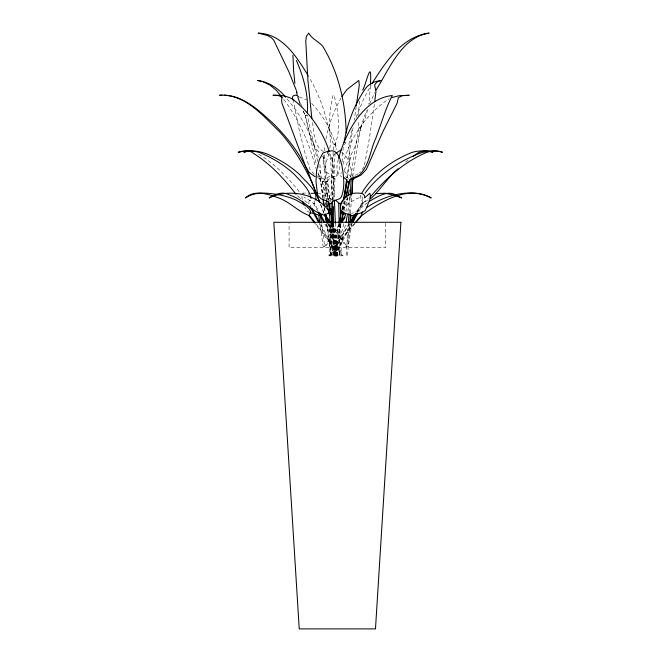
<?xml version="1.0" encoding="UTF-8"?>
<svg xmlns="http://www.w3.org/2000/svg" width="662" height="662" viewBox="0 0 662 662"><rect width="100%" height="100%" fill="white"/><g stroke="black" fill="none" stroke-linecap="round" stroke-linejoin="round"><path stroke-width="0.5" stroke-dasharray="3.31 2.48" d="M333.243 149.984L333.309 144.175L330.115 133.095L329.146 121.543L330.512 108.568L333.077 95.369L333.656 95.237L334.178 95.369L337.099 108.568L338.803 121.543L338.613 129.264L337.421 136.869L335.245 144.2L333.325 144.233L335.245 144.2L335.171 150.042M333.201 151.912L330.71 202.109M335.121 152.955L332.862 199.428M370.447 85.886L368.883 104.414M357.993 115.933L359.698 101.054M342.072 161.826L343.164 148.321M340.806 223.897L332.804 255.83L328.989 255.83L330.868 223.144M332.159 200.669L333.342 178.723A5.793 5.271 -65.5 0 0 330.429 174.636C322.535 171.855 323.039 162.124 323.826 155.355M330.479 255.83L332.365 223.053M333.722 199.502L335.03 178.326A4.874 4.435 -65.5 0 1 337.653 174.991L341.757 172.765M338.994 160.667C341.311 167.916 338.472 176.646 330.23 178.037C328.782 178.806 327.682 180.312 327.69 181.992L330.338 201.207M348.336 223.053L346.127 255.83L347.567 255.83L349.71 224.17M349.031 212.816L350.14 196.424M350.471 212.932L351.58 196.589M335.096 153.675A7.365 6.959 58.2 0 0 332.713 157.912L334.368 199.502M324.223 150.812L324.968 144.846M352.068 130.066C350.521 137.357 347.252 145.276 349.586 152.715A7.365 1.705 -79.8 0 1 349.735 157.912L346.855 177.797M374.361 104.455L369.305 138.912L364.307 166.088M347.864 197.094L345.92 211.534M349.9 196.399L347.831 211.815M356.164 106.516L354.269 120.261M353.169 127.84C349.999 141.925 350.695 157.647 344.041 170.531M335.518 255.83L340.078 224.41M342.287 209.209L343.173 203.126M340.574 224.327L335.998 255.83L331.472 223.375M342.792 209.084L343.975 200.958M347.368 177.582L350.355 157.399A6.19 1.432 -79.8 0 1 351.853 153.162C359.267 139.972 360.335 124.059 366.938 110.38M350.678 177.193L358.638 127.774L358.059 121.245M352.722 176.531L360.533 128.072L358.638 127.758L360.533 128.13L361.56 126.202L365.126 118.109L367.782 109.553M346.689 246.81L350.148 223.756M351.754 223.69L348.278 246.81L346.143 246.81L330.115 223.293M339.134 223.466L332.994 255.83L337.926 255.83L320.127 223.433M341.824 209.3L342.974 203.234M334.798 255.83L340.764 224.385M343.462 210.185L345.581 199.03M343.777 223.682L339.879 239.76L334.881 255.367L336.42 256.186L341.716 240.372L345.663 224.104M325.969 138.912C328.749 124.597 333.838 110.728 341.013 98.034M338.323 159.302C336.685 165.103 335.129 173.485 341.791 176.771M339.234 223.814L331.223 255.83L326.647 224.501M342.742 209.804L345.25 199.8M344.05 210.93L347.302 197.955M342.933 164.449C349.718 138.035 366.45 113.905 389.124 98.737M360.765 195.05L360.277 198.766L362.486 201.289L362.586 202.564L357.248 212.634M329.75 148.379C332.44 136.521 327.376 124.423 324.661 112.945C320.747 100.161 315.352 87.814 308.542 76.296M362.784 197.044L362.222 198.766L362.329 202.498L356.239 212.452M345.928 141.858L343.239 147.717M355.99 117.488L363.554 99.168L371.068 85.117M308.227 195.224L308.674 194.463M369.661 103.843L374.899 92.432M329.279 153.402C325.87 160.717 324.901 168.909 324.926 176.903C325.952 184.847 323.586 196.746 333.052 200.123M363.943 166.849L361.171 171.226M334.881 255.367L336.668 256.136M333.64 255.83L351.348 223.433M334.558 255.83L352.225 223.524M358.605 211.857L363.521 203.126L365.763 201.215L368.345 200.123M351.87 195.05L350.62 197.044L345.953 200.123M329.08 255.83L348.634 224.6M329.618 255.83L349.23 224.517M356.859 212.337L362.892 202.87L368.312 198.766M314.508 201.016L314.475 203.449L319.034 211.857M334.848 256.136L336.668 255.458L334.864 256.186L331.836 245.825L329.949 235.2L329.229 224.426M324.281 246.81L339.647 224.07M340.632 224.137L325.299 246.81L323.164 246.81L319.928 223.69M302.286 193.643L302.865 193.081L309.857 193.081M354.584 223.499L334.873 246.81L355.039 223.442M342.643 209.473C347.467 203.226 354.575 199.179 361.957 196.697M359.491 172.765L360.765 171.756M405.632 162.091L408.462 159.84M367.468 202.572L357.629 210.673L351.456 213.586M310.37 200.123C307.16 201.174 309.758 204.765 310.735 206.337M322.799 198.219L320.3 178.806M316.006 162.91L305.306 115.329L306.324 115.014M358.696 127.733L360.169 128.155M303.113 110.993L305.298 115.312L306.332 115.047M356.264 174.644L358.216 173.775M305.389 115.345L306.854 115.031M319.994 179.013L320.284 178.723A5.793 1.175 79.9 0 1 320.3 174.636L320.789 171.226L319.605 162.827M306.167 115.229L305.703 115.312M310.933 193.494L313.54 193.188M313.531 203.499L314.5 203.499L313.531 203.499L311.529 201.505L303.817 197.044M362.172 203.639L363.223 203.499L362.246 203.499M332.423 200.379L330.644 158.276L332.696 158.011M316.535 175.794L323.503 178.732L325.729 181.793L327.715 181.595M327.119 153.162A6.19 5.85 58.2 0 1 330.495 157.399L330.619 158.011L332.713 157.912M325.687 181.587L327.715 181.512M334.476 144.415L335.245 144.2L334.575 143.993M310.859 193.081L313.862 193.081M317.603 177.598L320.127 178.972L322.187 181.512L324.041 181.587L327.938 199.8M304.636 200.702L308.169 203.449L309.179 203.499M333.342 178.723L334.922 178.806M322.626 156.108A7.365 4.286 77.8 0 1 323.263 157.912L324.587 158.011L329.808 201.405M362.395 203.499L361.866 203.449L362.304 203.639M322.22 181.595L324.074 181.793M309.253 203.639L308.169 203.449M333.35 178.806L334.906 179.013M317.785 193.279C322.311 193.949 326.863 196.175 329.295 200.205M323.288 158.011L324.612 158.276M349.735 157.912L350.215 158.011M336.238 255.3L335.75 255.226A0.935 0.447 -0.2 0 0 334.898 255.441L330.073 223.499M302.865 193.081L303.535 193.668M309.733 212.585L306.506 210.673L304.925 207.38M299.216 96.942L306.531 99.879M345.597 176.771L349.139 178.732M341.691 152.194C349.594 157.771 351.265 169.116 352.556 178.086M349.718 158.011L350.173 158.276M258.668 154.188C275.02 164.01 288.508 177.937 300.151 192.915M299.778 197.955L296.551 195.05M323.453 151.623C313.143 145.64 314.45 132.309 312.365 122.172M300.382 198.41L300.821 198.766M314.235 174.321L309.915 169.439L305.265 154.114L299.356 130.704L293.506 101.385M311.736 103.504C323.9 116.338 332.779 132.317 336.925 149.529M287.101 98.961C301.756 116.189 312.803 136.604 318.496 158.524M316.055 223.913L333.756 246.81L333.003 246.81L315.708 224.443M283.791 99.54C299.216 119.896 309.576 143.704 315.815 168.371M331.083 223.226L347.153 246.81M317.925 173.775L318.745 174.991A4.874 0.993 79.9 0 1 319.845 178.326L319.961 178.806M344.157 171.226L346.706 173.775L349.238 174.991A4.874 4.286 -68.9 0 1 350.951 176.969M319.266 223.524L337.016 255.83M325.903 224.418L343.082 255.83L342.163 255.83L324.446 223.433M313.614 203.639L318.05 211.741M322.187 181.512L326.027 198.956M320.482 204.045L324.256 213.636M328.402 224.186L340.856 255.83M320.698 204.864L324.099 213.52M328.261 224.095L340.748 255.83M301.218 104.538L302.145 107.343M336.668 255.458L332.969 241.903L331.157 224.426M303.411 111.324C309.535 124.696 307.83 142.893 319.945 152.715A7.365 4.286 77.8 0 1 320.334 152.988M330.164 154.114C332.432 161.793 337.314 175.058 326.035 177.929C324.678 178.558 323.817 180.097 324.041 181.587M327.243 201.604L318.72 166.088M324.496 198.484L317.71 170.217M323.263 157.912L328.484 200.528M317.661 161.52L307.193 114.931M333.085 223.814L339.945 255.83M331.372 223.897L338.224 255.83L341.278 255.83L340.731 224.195M331.985 223.21L335.204 242.805L336.569 255.971A0.935 0.447 -0.2 0 1 335.717 256.194L335.229 256.111A0.935 0.447 -0.2 0 1 334.84 255.739M302.244 199.568L301.798 195.538M323.197 198.633L320.284 178.723M324.537 207.827L325.29 212.932M326.929 224.17L331.563 255.83M324.132 207.314L325.017 213.379M321.542 223.756L324.761 246.81M333.408 223.466L337.877 255.83M325.729 181.793L328.244 200.048M332.407 222.97L336.362 255.83M331.199 223.061L335.154 255.83M324.587 158.011L324.546 157.399A6.19 3.6 77.8 0 1 325.894 153.162M335.361 223.061L336.743 255.83M333.383 222.97L334.773 255.83M331.48 223.086L332.15 255.83M329.858 223.168L330.537 255.83M339.085 223.086L339.664 255.83M385.648 223.301L385.648 247.696L289.079 247.696L289.079 223.301M336.205 255.3A0.935 0.447 -0.2 0 1 336.627 255.681M355.031 175.397A5.793 5.089 -68.9 0 1 355.833 174.851"/><path stroke-width="0.99" d="M343.975 177.598L346.284 179.344L347.004 181.992L343.743 199.188M350.206 195.398L351.299 178.326A4.874 4.286 -68.9 0 0 351.224 177.863M311.107 198.41C309.286 188.67 300.714 181.405 294.251 174.313C285.214 165.889 274.656 159.178 263.368 154.188C255.631 150.224 246.521 150.274 238.237 152.243C243.07 151.002 249.135 149.587 253.323 153.245C270.27 163.812 284.056 178.632 296.071 194.421M307.358 112.54C308.566 94.542 303.453 76.858 296.427 60.482M331.48 223.086L331.074 203.639C332.374 199.237 338.944 200.834 341.278 197.044C345.225 187.545 343.71 176.208 342.014 166.203C340.607 159.468 336.85 146.476 327.574 152.243L328.749 150.961L323.031 152.972L319.456 159.277L316.618 170.175L315.989 181.653L317.595 195.05L321.02 198.766L327.574 201.43L329.362 203.449L329.833 222.151M331.389 213.95L331.629 209.862M332.663 217.93L333.309 206.668M348.336 223.053L348.965 213.834M349.784 223.144L350.405 213.95M351.712 194.545L352.863 178.723A5.793 5.089 -68.9 0 1 353.69 176.87M319.564 201.984L311.645 181.595M356.297 105.589L359.3 85.257L358.804 80.45L346.905 89.577L341.898 96.536M374.733 101.708L375.95 91.488L374.651 84.943L376.736 82.179L381.072 80.45C375.47 81.161 369.727 83.362 366.02 87.789C354.518 103.926 347.434 123.024 344.041 142.479M341.865 210.673L342.08 212.585M341.7 213.263L341.997 211.236M343.611 200.09L346.557 179.824M344.273 198.923L344.563 196.887M344.861 194.86L347.078 179.617M350.297 222.755L351.067 215.158L343.628 212.792L340.731 210.673C338.853 201.596 346.78 193.287 355.726 193.122C359.094 193.097 365.705 192.634 364.53 197.938L369.801 193.279L370.389 195.538L369.777 199.568L365.3 210.673L361.618 212.792L353.442 215.018L351.903 222.689M347.186 215.911L345.978 222.465M339.333 222.449L341.443 211.327M341.153 222.358L343.082 212.221M345.779 198.021L348.857 181.793C350.256 177.085 356.388 177.59 359.532 174.826C369.388 165.409 370.207 150.2 375.817 138.184C381.213 123.943 385.358 109.056 392.293 95.518C363.57 98.497 345.581 132.673 338.539 158.45M352.209 193.18L352.598 178.699M339.49 222.813L340.491 218.808M346.003 196.796L349.759 181.793L349.718 179.832M341.054 222.904L343.801 211.923M347.807 195.96L349.304 189.977M362.751 90.073C366.831 81.848 371.804 57.122 370.455 83.991M315.708 200.123C317.868 190.209 305.372 181.694 299.712 174.636C290.064 165.79 278.71 158.905 266.662 153.857C259.504 151.209 251.27 149.72 243.873 152.243L247.795 150.986L252.148 151.341M376.124 89.891C389.488 69.071 401.197 37.42 429.133 33.1C401.867 36.576 385.565 62.294 372.069 83.412M351.836 222.54L356.76 213.536M352.714 222.631L357.621 213.652M362.337 211.807L361.584 215.158L355.237 222.73M361.75 193.18C372.921 174.495 391.176 160.866 411.152 152.748C418.094 150.224 425.757 150.588 432.849 152.243C426.303 149.513 419.253 150.862 414.197 155.694M349.718 222.862L355.701 213.321M351.952 220.165L356.313 213.205M340.789 222.391L345.547 215.2L345.183 214.273L343.297 213.586M341.766 222.457L345.175 217.417M365.085 193.18C378.747 174.685 398.549 161.437 419.84 153.245C427.064 150.895 435.075 149.984 442.439 152.243C435.977 149.811 428.604 150.977 422.629 154.188C401.958 163.944 384.705 179.567 370.248 197.044M355.693 222.664L361.626 215.647C380.509 201.827 407.957 184.541 431.219 197.938C410.779 187.338 384.945 195.356 366.963 207.38M352.383 180.155L354.468 178.318L361.394 174.826L366.326 169.439L382.917 131.589L396.977 103.504L398.358 97.67L402.173 95.709L409.232 95.254L399.087 95.709L391.887 97.529M311.62 181.793C304.561 159.319 289.617 139.566 272.885 123.157C258.23 109.793 241.15 93.474 219.561 95.254L221.969 95.171M398.028 168.802C387.609 177.598 380.642 189.713 370.646 198.766M341.526 149.695L336.66 152.715A7.365 6.959 58.2 0 0 336.106 152.988M412.815 156.646L413.411 156.199M369.388 201.273C377.117 197.028 387.477 189.696 396.207 195.224M347.244 214.985L349.164 214.107M342.544 201.215L340.376 203.78L340.607 217.045M322.775 214.107L320.425 215.738L321.409 222.755M351.315 179.013L352.846 178.806M308.84 215.564C310.106 215.92 308.641 213.52 310.544 213.586C311.512 206.958 301.094 203.383 296.295 200.205C286.985 195.919 276.782 193.949 266.612 193.221C259.339 192.708 251.626 193.685 245.486 197.938C254.721 189.15 268.698 194.371 278.983 198.046C290.171 202.167 298.769 212.113 309.733 215.738L315.418 223.094M375.759 193.643L385.176 193.221L395.785 195.662M339.085 223.086L338.745 203.639L340.442 203.499C337.984 203.846 337.181 199.891 334.037 200.396M351.315 178.806L352.863 178.723M318.786 215.564L320.474 215.572C317.272 214.844 313.846 213.065 310.172 212.792M314.591 193.105L317.454 193.221M352.987 215.564L351.299 215.539L352.962 215.647M325.861 215.564C312.298 212.783 303.817 199.585 290.494 195.439C283.129 190.888 275.657 193.883 269.136 197.938C288.864 188.372 317.214 193.461 329.436 211.807C329.411 214.083 324.802 213.272 325.919 215.647L330.512 222.391M331.083 203.499L329.362 203.449L331.074 203.639M347.012 181.512L348.907 181.587M325.919 215.647L324.794 215.572L329.535 222.457M224.286 95.22C247.538 96.553 263.824 116.711 279.405 131.589C292.869 146.319 302.931 163.696 311.537 181.587M347.012 181.595L348.857 181.793M396.596 195.952L401.652 197.938L397.217 195.662M298.454 96.578C295.194 93.392 290.535 95.949 293.208 100.219M315.162 176.771L309.03 172.335L305.579 166.336L282.07 103.504L281.59 100.806L282.045 97.306L276.335 90.297L269.988 85.092L262.955 81.691L257.377 80.45C268.59 81.914 278.768 88.427 285.653 97.289M282.045 97.306L278.843 95.626L272.967 95.254C279.786 94.947 287.043 95.717 292.96 99.399C309.833 112.523 322.468 131.026 329.254 151.267M308.914 215.647L314.467 222.837M308.029 75.427C296.7 56.891 282.608 33.977 258.238 33.1L267.514 35.525L271.337 37.693L273.679 40.076L288.996 72.084L296.137 89.891M311.728 208.141L319.63 222.54M309.89 206.47L318.77 222.631M319.523 212.759L324.926 222.631M318.538 212.634L323.95 222.54M311.612 181.512L319.729 202.125M325.009 215.555L328.029 223.226M324.479 214.48L327.889 223.135M300.242 104.232L297.867 97.198M296.427 90.744L297.023 92.457M302.683 201.256L303.974 205.079M296.584 92.39L297.197 94.807M325.605 203.027L326.465 206.585M328.369 201.802L330.081 209.804M330.727 212.808L332.87 222.813M326.242 199.949L329.453 214.918M323.346 199.651L324.239 205.783M325.439 213.95L326.78 223.144M322.948 199.229L323.834 205.294M325.315 215.398L326.349 222.473M318.811 215.647L319.796 222.689M331.455 209.3L333.267 222.449M311.876 118.357L307.929 80.673L305.778 41.309L306.332 36.534L308.641 33.1C311.943 38.95 318.505 41.342 322.742 46.282C338.423 72.183 345.672 102.8 346.152 132.938M294.896 83.362L293.614 70.875L292.943 55.194M330.669 208.596L332.283 221.944M328.733 202.572L329.221 206.668M334.409 200.528L335.361 223.061M332.473 201.405L333.383 222.97M340.673 221.133L340.715 223.168M400.899 222.283L375.486 628.9L299.241 628.9L273.828 222.283L400.899 222.283"/></g></svg>
